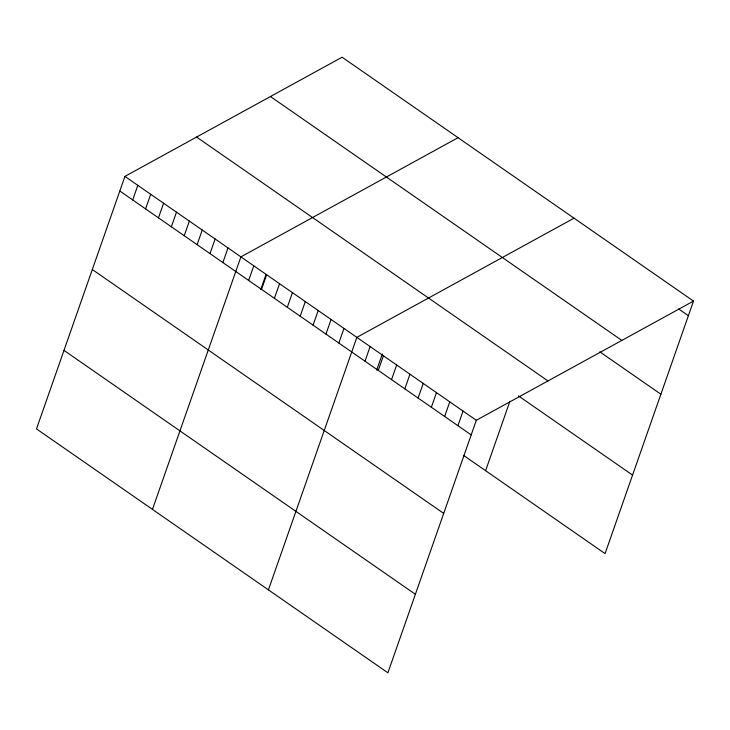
<?xml version="1.0" encoding="UTF-8"?>
<svg xmlns="http://www.w3.org/2000/svg" width="730" height="730" viewBox="0 0 730 730"><rect width="100%" height="100%" fill="white"/><g stroke="black" fill="none" stroke-linecap="round" stroke-linejoin="round"><path stroke-width="1.09" d="M124.93 176.386L36.5 428.902L387.895 672.795L476.316 420.279L693.5 301.098L342.105 57.205L124.93 176.386L476.316 420.279M132.696 199.956L137.815 185.329M145.58 208.899L150.699 194.28M158.465 217.841L163.584 203.223M171.349 226.784L176.468 212.165M184.225 235.726L189.353 221.108M197.109 244.669L202.237 230.05M209.994 253.611L215.122 238.993M222.878 262.554L228.006 247.935M152.46 509.385L240.891 256.878L458.066 137.687M248.647 280.439L253.775 265.82M260.729 289.591L266.012 274.498M261.532 289.381L266.66 274.763M274.416 298.324L279.544 283.705M287.301 307.266L292.429 292.648M300.185 316.209L305.313 301.59M313.07 325.151L318.198 310.533M325.954 334.094L331.082 319.475M338.839 343.036L343.967 328.418M268.421 589.877L356.851 337.36L574.026 218.17M365 361.195L370.119 346.567M376.689 370.073L382.328 353.968M378.277 370.411L383.396 355.784M391.554 379.627L396.673 365M404.821 388.834L409.95 374.216M418.098 398.051L423.217 383.423M431.375 407.267L436.494 392.64M444.652 416.474L449.771 401.856M457.92 425.69L463.048 411.063M485.596 470.686L509.914 401.245M693.5 301.098L605.07 553.614L463.513 455.356M678.644 308.963L688.381 315.716M270.438 96.533L621.832 340.426M599.823 351.842L660.887 394.227M196.598 137.057L547.993 380.951M518.4 395.87L632.563 475.102M119.811 191.014L471.197 434.907M92.318 269.516L443.703 513.409M63.994 350.4L415.379 594.293"/></g></svg>
